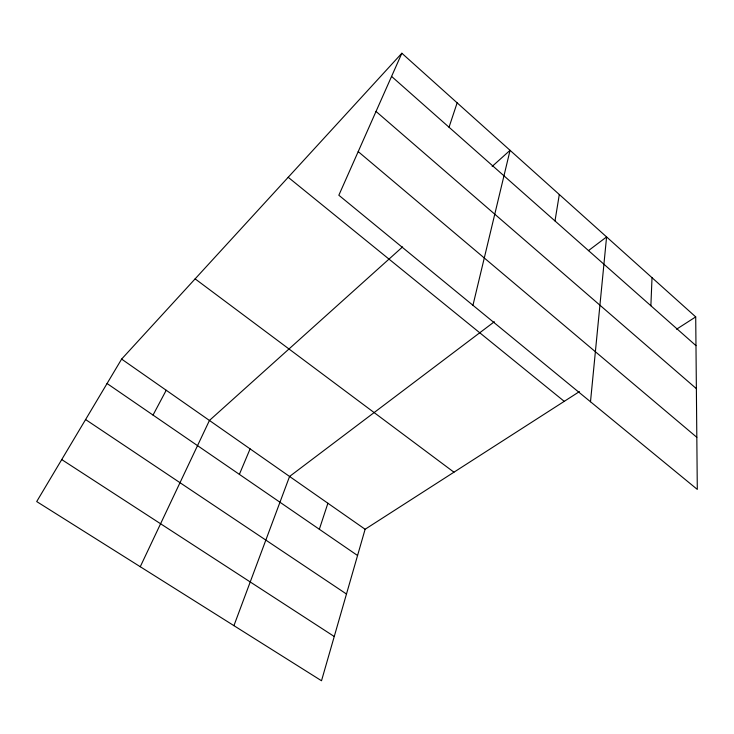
<?xml version="1.0" encoding="UTF-8"?>
<svg xmlns="http://www.w3.org/2000/svg" width="734" height="734" viewBox="0 0 734 734"><rect width="100%" height="100%" fill="white"/><g stroke="black" fill="none" stroke-linecap="round" stroke-linejoin="round"><path stroke-width="1.1" d="M650.875 305.757L652.021 277.691M590.494 401.755L606.587 236.935L588.411 250.67M554.996 220.943L559.308 194.51M472.953 305.298L510.066 150.323L492.147 166.425M579.41 391.607L365.119 529.26L321.51 680.757L36.7 501.57L121.624 359.091L401.856 53.243L695.713 316.895L697.3 489.404L338.842 195.235L401.856 53.243M319.336 529.269L327.896 503.24M449.034 127.23L457.144 102.843M233.926 625.662L289.572 476.458L494.349 321.74M239.376 474.366L250.101 448.878M140.258 566.731L209.438 420.454L402.571 246.908M153.03 415.077L166.223 390.259M676.537 329.217L695.713 316.895M61.729 459.576L334.245 636.506M85.584 419.545L346.476 594.026M107.063 383.515L357.568 555.519M121.624 359.091L365.119 529.26M195.125 278.865L453.951 472.201M288.196 177.289L564.244 401.351M358.201 151.599L696.823 437.317M376.028 111.44L696.373 388.653M391.571 76.409L695.979 345.641"/></g></svg>
